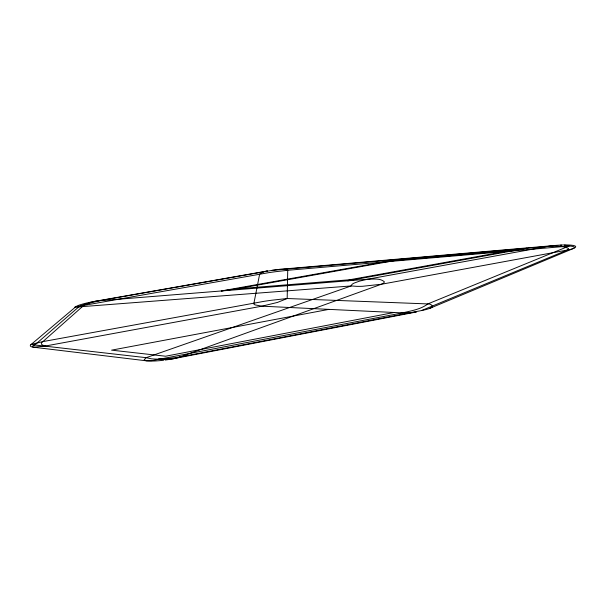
<?xml version="1.0" encoding="UTF-8"?>
<svg xmlns="http://www.w3.org/2000/svg" width="606" height="606" viewBox="0 0 606 606"><rect width="100%" height="100%" fill="white"/><g stroke="black" fill="none" stroke-linecap="round" stroke-linejoin="round"><path stroke-width="0.91" d="M31.103 344.413L42.534 341.663L264.027 301.334A83.242 15.014 -8.6 0 1 271.359 300.273L287.176 298.516L427.844 303.924L569.095 246.051L287.774 270.284L274.503 271.836A68.879 10.294 -8.5 0 0 268.344 272.715L75.75 306.825L31.027 344.549L146.182 357.676L151.265 358.797A38.829 7.673 -9.7 0 0 157.454 359.123L167.673 358.669L179.982 356.964L421.481 310.56A17.506 3.363 -7 0 0 430.01 308.265L573.435 248.475C577.117 246.634 570.466 245.968 569.095 246.051A22.589 3.341 -6.1 0 0 564.883 245.248M395.695 260.398L397.18 259.527L221.266 290.971L236.401 288.895L395.695 260.398L511.297 250.414L526.652 248.308L347.738 280.82L349.579 279.775L511.297 250.414M429.949 308.265C434.949 307.083 431.169 303.5 427.844 303.924C420.685 309.431 411.171 310.78 402.581 312.885L151.848 360.646L146.122 360.782L33.656 347.23A26.353 4.356 -10.6 0 1 30.77 344.731M421.481 310.56L567.216 250.073L568.413 249.354L568.549 248.521C562.065 245.225 554.111 246.4 547.029 246.544L271.973 270.374L99.437 300.75L84.711 304.371A28.611 4.045 -9.8 0 0 81.015 305.765L78.318 307.295L35.103 344.708L32.822 346.071L32.482 346.655L33.08 347.124M179.982 356.964L381.303 284.275L383.878 282.904L384.371 281.805C380.129 277.896 373.099 279.298 367.69 279.222L99.437 300.75A8.204 1.136 -9.8 0 0 94.854 301.334A7.348 1.015 -9.8 0 0 92.756 301.758M263.618 271.844L259.671 274.003L253.793 303.879A41.647 6.961 -8.3 0 0 255.096 304.901L261.921 306.181L402.581 312.885L409.542 312.84L416.345 312.007L172.793 358.828L164.946 359.563L158.386 359.1M91.476 302.061L84.325 304.916L41.609 342.731A44.821 7.469 -10.3 0 0 41.45 344.087L42.647 345.17L45.753 345.95L261.921 306.181L277.472 302.424L287.176 298.516L287.736 270.125L285.032 269.253L279.328 269.39A12.628 1.765 -8.4 0 0 271.98 270.374M394.15 312.484L165.597 356.222L111.587 350.154L328.891 309.378M45.753 345.95L33.656 347.23M94.854 301.341L267.496 270.958A7.249 1.007 -8.4 0 0 264.519 271.602M279.328 269.39L555.285 245.445A23.202 3.439 -6.1 0 1 564.269 244.953L566.246 244.945A23.202 3.439 -6.1 0 1 574.67 245.831L575.291 246.142A23.202 3.439 -6.1 0 1 573.435 248.475M236.401 288.895L349.579 279.775M560.603 245.157L561.497 245.15M564.428 245.225L564.837 245.256M76.28 306.303A21.702 3.045 -9.8 0 0 74.818 307.197L351.207 285.941L356.676 286.343A30.967 4.992 -7.5 0 0 362.539 286.282L381.303 284.275L567.216 250.073A14.862 2.204 -6 0 0 572.45 248.846M76.962 305.992A21.702 3.045 -9.8 0 1 93.195 301.644M179.937 356.964A11.665 2.363 -9.9 0 1 173.672 358.684A29.8 5.939 -9.9 0 1 165.074 360.055M163.605 360.244A29.8 5.939 -9.9 0 1 146.114 360.782L144.152 359.729L146.182 357.676L351.207 285.941L351.95 284.419A31.285 5.113 -7.5 0 1 354.351 283.002L359.661 281.086L367.69 279.222L547.029 246.544A14.355 2.106 -6.1 0 1 555.293 245.43"/></g></svg>
